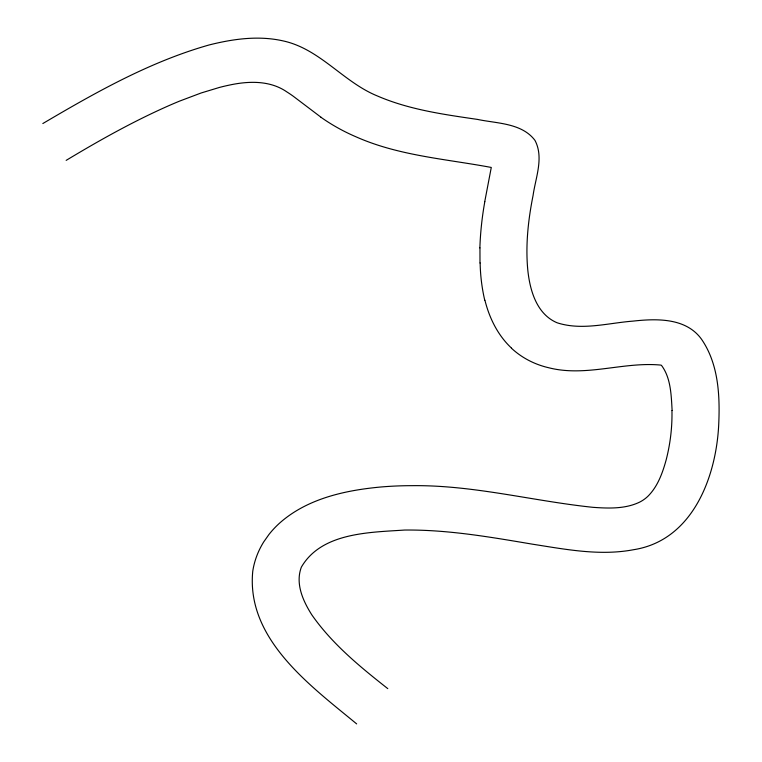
<?xml version="1.0" encoding="UTF-8"?>
<svg xmlns="http://www.w3.org/2000/svg" width="762" height="762" viewBox="0 0 762 762"><rect width="100%" height="100%" fill="white"/><g stroke="black" fill="none" stroke-linecap="round" stroke-linejoin="round"><path stroke-width="1.14" d="M479.955 247.898L479.993 262.976M484.756 201.616L491.28 167.45C445.894 158.934 398.802 155.819 356.073 136.846A211.712 192.948 -25.3 0 1 321.021 117.319M66.161 160.372C99.717 140.16 133.988 120.958 169.897 105.204A443.217 403.946 -25.3 0 1 179.556 101.117L201.158 92.974L219.351 87.459A182.794 166.602 -25.3 0 1 229.543 85.058C248.66 80.943 270.167 80.277 286.95 91.973A135.817 123.787 -25.3 0 1 293.265 96.241L321.059 117.281M42.834 123.539C95.641 92.402 149.771 61.779 209.102 44.968C233.191 38.9 258.594 35.357 283.14 40.91C320.069 48.939 343.271 82.086 377.361 95.955C409.07 109.661 443.56 114.443 477.469 119.405C496.995 123.549 521.77 122.911 534.972 140.379C544.03 157.629 535.581 177.603 533.086 195.405C528.228 219.713 525.466 244.659 527.733 269.424C529.761 289.836 536.41 314.087 557.146 322.793C581.816 330.765 607.847 323.069 632.879 321.126C656.482 318.535 685.886 317.63 701.45 339.128C718.423 363.693 720.042 395.145 718.737 424.043C716.366 476.793 692.715 540.563 633.47 549.726C599.885 556.098 565.737 549.373 532.476 544.182C490.204 537.048 447.665 529.58 404.632 530.047C369.294 532.438 321.507 532.467 301.352 567.147C295.142 583.654 303.009 600.951 311.829 614.867C332.203 644.042 360.035 666.807 387.782 688.629M356.654 723.9C310.41 685.657 246.088 639.175 252.755 571.262A81.534 74.314 -25.3 0 1 263.69 541.953L268.967 534.467A87.03 79.315 -25.3 0 1 279.283 523.399C306.895 498.643 344.919 490.318 380.848 486.994A347.824 317.011 -25.3 0 1 412.185 485.67C473.24 484.937 532.6 501.025 592.979 507.33C608.571 508.435 625.288 509.083 639.737 502.082A31.871 29.042 -25.3 0 0 647.652 496.529C657.654 486.747 662.521 473.069 666.169 459.867A204.226 186.128 -25.3 0 0 671.951 410.547M511.531 348.139C497.919 335.423 489.366 318.135 484.918 300.209M672.132 410.528C671.198 395.364 670.998 378 661.435 365.312A8.439 7.687 -25.3 0 0 660.644 365.074C623.478 361.559 586.054 377.18 548.973 367.808A89.002 81.115 -25.3 0 1 511.454 348.215M484.746 300.257A211.179 192.472 -25.3 0 1 480.136 262.966M479.87 247.898A361.817 329.755 -25.3 0 1 484.822 201.625"/></g></svg>
